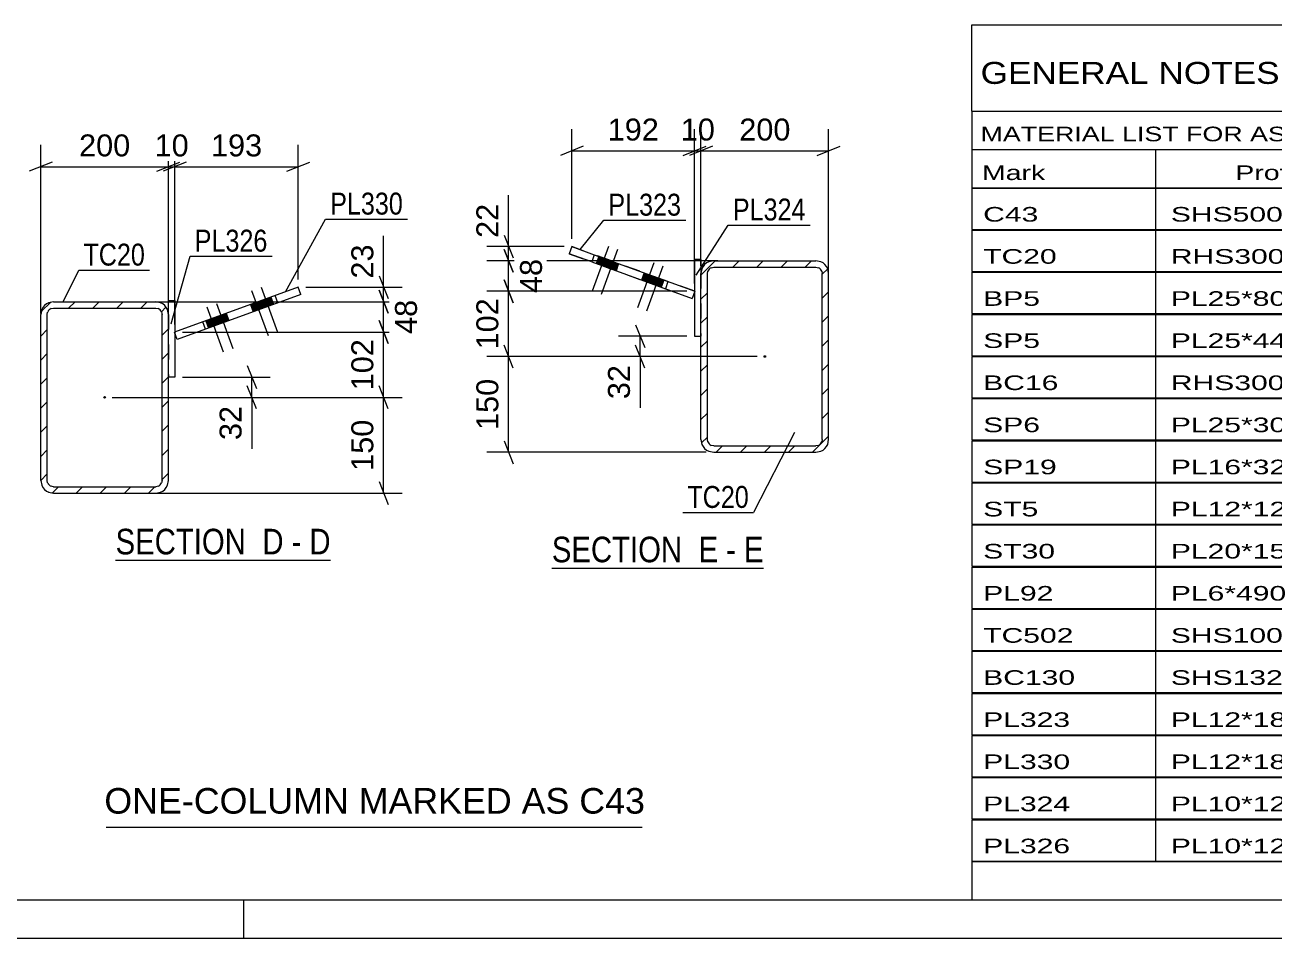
# Model space of a CAD drawing. Header units: millimetres. Extents: x -162 to 432, y -197 to 223.
# Drawn here: x -16.5 to 146.6, y -196.9 to -77.6 of the extents above; entities that cross this region are included whole.
import ezdxf

# ---------------------------------------------------------------- set-up
doc = ezdxf.new("R2010")
doc.units = ezdxf.units.MM
doc.linetypes.add('DXK_LINE_DOT2', pattern=[3.9198, 1.9599, -1.9599])
doc.linetypes.add('DXK_LINE_DOT3', pattern=[5.9187, 2.979, -0.9799, 0.9799, -0.9799])
doc.styles.add('Arial', font='ARIAL.TTF', dxfattribs={"height": 0.2})
doc.styles.add('Arial Narrow', font='ARIALN.TTF', dxfattribs={"height": 0.2})

# ---------------------------------------------------------------- blocks, each defined once
blk = doc.blocks.new('Unknown-284928399-1134')
at = {"color": 5, "linetype": 'Continuous'}
for p, q in [((-156.88, -191.89), (427.12, -191.89)), ((12.12, -196.89), (12.12, -191.89)), ((-161.88, -196.89), (432.12, -196.89))]:
    blk.add_line(p, q, dxfattribs=at)
blk = doc.blocks.new('Unknown-284928399-13 - 1659')
at = {"color": 6, "linetype": 'Continuous'}
blk.add_line((-4.64, -147.53), (23.43, -147.53), dxfattribs=at)
at = {"color": 0, "linetype": 'Continuous'}
for points in [[(13.47, -146.78), (13.47, -143.28), (-4.64, -143.28), (-4.64, -146.78)], [(17.29, -146.78), (17.29, -143.28), (14.52, -143.28), (14.52, -146.78)], [(19.61, -146.78), (19.61, -143.28), (18.34, -143.28), (18.34, -146.78)], [(23.43, -146.78), (23.43, -143.28), (20.66, -143.28), (20.66, -146.78)]]:
    blk.add_wipeout(points, dxfattribs=at)
at = {"color": 7, "linetype": 'Continuous', "style": 'Arial Narrow'}
for s, p in [('SECTION ', (-4.64, -146.78)), ('D', (14.52, -146.78)), ('D', (20.66, -146.78)), ('-', (18.34, -146.78))]:
    blk.add_text(s, height=3.34, dxfattribs=at).set_placement(p)
blk = doc.blocks.new('Unknown-284928399-16 - 3590')
at = {"color": 6, "linetype": 'Continuous'}
blk.add_line((52.31, -148.56), (79.95, -148.56), dxfattribs=at)
at = {"color": 0, "linetype": 'Continuous'}
for points in [[(70.42, -147.81), (70.42, -144.31), (52.31, -144.31), (52.31, -147.81)], [(74.02, -147.81), (74.02, -144.31), (71.47, -144.31), (71.47, -147.81)], [(76.35, -147.81), (76.35, -144.31), (75.07, -144.31), (75.07, -147.81)], [(79.95, -147.81), (79.95, -144.31), (77.4, -144.31), (77.4, -147.81)]]:
    blk.add_wipeout(points, dxfattribs=at)
at = {"color": 7, "linetype": 'Continuous', "style": 'Arial Narrow'}
for s, p in [('SECTION ', (52.31, -147.81)), ('E', (71.47, -147.81)), ('E', (77.4, -147.81)), ('-', (75.07, -147.81))]:
    blk.add_text(s, height=3.34, dxfattribs=at).set_placement(p)
blk = doc.blocks.new('Part-284928399-1743 - 1659')
at = {"color": 2, "linetype": 'Continuous'}
for p, q in [((2.26, -115.45), (2.26, -113.62)), ((2.26, -113.62), (3.09, -113.62)), ((3.09, -113.62), (3.09, -123.62)), ((3.09, -123.62), (2.26, -123.62))]:
    blk.add_line(p, q, dxfattribs=at)
at = {"color": 7, "linetype": 'DXK_LINE_DOT2'}
blk.add_line((2.26, -115.45), (2.26, -123.62), dxfattribs=at)
blk = doc.blocks.new('Part-284928399-1690 - 1659')
at = {"linetype": 'Continuous'}
h = blk.add_hatch(dxfattribs=at)
h.set_pattern_fill('', scale=0.7, style=0, pattern_type=0)
h.set_pattern_definition([(45, (-14.4068, -137.115), (-1.57154, 1.57154), [])])
h.paths.add_polyline_path([(-14.41, -115.45), (-14.41, -137.12), (-14.28, -137.75), (-13.92, -138.29), (-13.38, -138.65), (-12.74, -138.78), (0.59, -138.78), (1.23, -138.65), (1.77, -138.29), (2.13, -137.75), (2.26, -137.12), (2.26, -115.45), (2.13, -114.81), (1.77, -114.27), (1.23, -113.91), (0.59, -113.78), (-12.74, -113.78), (-13.38, -113.91), (-13.92, -114.27), (-14.28, -114.81)])
h.paths.add_polyline_path([(-13.33, -114.86), (-13.06, -114.68), (-12.74, -114.62), (0.59, -114.62), (0.91, -114.68), (1.18, -114.86), (1.36, -115.13), (1.43, -115.45), (1.43, -137.12), (1.36, -137.43), (1.18, -137.7), (0.91, -137.88), (0.59, -137.95), (-12.74, -137.95), (-13.06, -137.88), (-13.33, -137.7), (-13.51, -137.43), (-13.57, -137.12), (-13.57, -115.45), (-13.51, -115.13)])
blk.add_hatch(color=246, dxfattribs=at).paths.add_polyline_path([(-6.07, -126.38, -1), (-6.07, -126.18, -1)])
at = {"color": 2, "linetype": 'Continuous'}
for p, q in [((-12.74, -113.78), (-13.38, -113.91)), ((-12.74, -113.78), (0.59, -113.78)), ((1.23, -113.91), (0.59, -113.78)), ((-14.28, -114.81), (-14.41, -115.45)), ((-14.41, -137.12), (-14.41, -115.45)), ((-13.57, -115.45), (-13.51, -115.13)), ((-13.57, -137.12), (-13.57, -115.45)), ((-13.06, -114.68), (-12.74, -114.62)), ((-12.74, -114.62), (0.59, -114.62)), ((0.59, -114.62), (0.91, -114.68)), ((1.36, -115.13), (1.43, -115.45)), ((1.43, -137.12), (1.43, -115.45)), ((2.26, -115.45), (2.13, -114.81)), ((2.26, -137.12), (2.26, -115.45)), ((-14.41, -137.12), (-14.28, -137.75)), ((-13.51, -137.43), (-13.57, -137.12)), ((-12.74, -137.95), (-13.06, -137.88)), ((-12.74, -137.95), (0.59, -137.95)), ((0.91, -137.88), (0.59, -137.95)), ((1.43, -137.12), (1.36, -137.43)), ((2.13, -137.75), (2.26, -137.12)), ((-13.38, -138.65), (-12.74, -138.78)), ((-12.74, -138.78), (0.59, -138.78)), ((0.59, -138.78), (1.23, -138.65))]:
    blk.add_line(p, q, dxfattribs=at)
at = {"color": 7, "linetype": 'DXK_LINE_DOT3'}
blk.add_line((-6.07, -126.28), (-6.07, -126.28), dxfattribs=at)
at = {"color": 246, "linetype": 'DXK_LINE_DOT2'}
blk.add_line((-6.07, -126.28), (-6.07, -126.28), dxfattribs=at)
at = {"color": 246, "linetype": 'Continuous'}
blk.add_circle((-6.07, -126.28), 0.1, dxfattribs=at)
at = {"color": 2, "linetype": 'Continuous'}
for centre, radius, start, end in [((-12.74, -115.45), 1.67, 112.5, 157.5), ((0.59, -115.45), 1.67, 22.5, 67.5), ((-12.74, -115.45), 0.833, 112.5, 157.5), ((0.59, -115.45), 0.833, 22.5, 67.5), ((-12.74, -137.12), 1.67, 202.5, 247.5), ((-12.74, -137.12), 0.833, 202.5, 247.5), ((0.59, -137.12), 0.833, 292.5, 337.5), ((0.59, -137.12), 1.67, 292.5, 337.5)]:
    blk.add_arc(centre, radius, start, end, dxfattribs=at)
blk = doc.blocks.new('Part-284928399-1760 - 1659')
at = {"color": 2, "linetype": 'Continuous'}
for p, q in [((19.2, -111.88), (3.05, -117.76)), ((19.55, -112.82), (19.2, -111.88)), ((19.55, -112.82), (3.39, -118.7)), ((16.53, -113.92), (16.18, -112.98)), ((3.39, -118.7), (3.05, -117.76))]:
    blk.add_line(p, q, dxfattribs=at)
at = {"color": 7, "linetype": 'DXK_LINE_DOT2'}
blk.add_line((7.1, -117.35), (6.75, -116.41), dxfattribs=at)
blk = doc.blocks.new('Bolt-284928399-1769 - 1659')
at = {"linetype": 'Continuous'}
for points in [[(13.33, -115.09), (14.74, -114.57), (14.4, -113.63), (12.99, -114.15)], [(14.58, -114.63), (15.99, -114.12), (15.64, -113.18), (14.23, -113.69)], [(7.47, -117.22), (8.88, -116.7), (8.54, -115.76), (7.13, -116.28)], [(8.72, -116.76), (10.13, -116.25), (9.78, -115.31), (8.37, -115.82)]]:
    blk.add_hatch(color=1, dxfattribs=at).paths.add_polyline_path(points)
at = {"color": 1, "linetype": 'Continuous'}
for p, q in [((13.12, -112.32), (15.26, -118.2)), ((14.37, -111.87), (16.51, -117.74)), ((8.51, -114), (10.65, -119.87)), ((14.23, -113.69), (14.58, -114.63)), ((14.4, -113.63), (14.74, -114.57)), ((15.64, -113.18), (15.99, -114.12)), ((7.26, -114.46), (9.4, -120.33)), ((8.54, -115.76), (8.88, -116.7)), ((9.78, -115.31), (10.13, -116.25)), ((12.99, -114.15), (13.33, -115.09)), ((7.13, -116.28), (7.47, -117.22)), ((8.37, -115.82), (8.72, -116.76))]:
    blk.add_line(p, q, dxfattribs=at)
blk = doc.blocks.new('Part-284928399-3602 - 3590')
at = {"linetype": 'Continuous'}
h = blk.add_hatch(dxfattribs=at)
h.set_pattern_fill('', scale=0.7, style=0, pattern_type=0)
h.set_pattern_definition([(45, (88.3178, -109.4705), (-1.57154, 1.57154), [])])
h.paths.add_polyline_path([(88.44, -110.11), (88.32, -109.47), (87.96, -108.93), (87.42, -108.57), (86.78, -108.44), (73.44, -108.44), (72.81, -108.57), (72.27, -108.93), (71.9, -109.47), (71.78, -110.11), (71.78, -131.77), (71.9, -132.41), (72.27, -132.95), (72.81, -133.31), (73.44, -133.44), (86.78, -133.44), (87.42, -133.31), (87.96, -132.95), (88.32, -132.41), (88.44, -131.77)])
h.paths.add_polyline_path([(87.55, -132.09), (87.37, -132.36), (87.1, -132.54), (86.78, -132.61), (73.44, -132.61), (73.13, -132.54), (72.86, -132.36), (72.67, -132.09), (72.61, -131.77), (72.61, -110.11), (72.67, -109.79), (72.86, -109.52), (73.13, -109.34), (73.44, -109.27), (86.78, -109.27), (87.1, -109.34), (87.37, -109.52), (87.55, -109.79), (87.61, -110.11), (87.61, -131.77)])
blk.add_hatch(color=246, dxfattribs=at).paths.add_polyline_path([(80.11, -121.04, -1), (80.11, -120.84, -1)])
at = {"color": 2, "linetype": 'Continuous'}
for p, q in [((73.44, -108.44), (72.81, -108.57)), ((73.44, -108.44), (73.44, -108.44)), ((73.44, -108.44), (86.78, -108.44)), ((86.78, -108.44), (86.78, -108.44)), ((87.42, -108.57), (86.78, -108.44)), ((71.9, -109.47), (71.78, -110.11)), ((71.78, -110.11), (71.78, -110.11)), ((71.78, -131.77), (71.78, -110.11)), ((72.61, -110.11), (72.67, -109.79)), ((72.61, -110.11), (72.61, -110.11)), ((72.61, -131.77), (72.61, -110.11)), ((73.13, -109.34), (73.44, -109.27)), ((73.44, -109.28), (73.44, -109.27)), ((73.44, -109.27), (86.78, -109.27)), ((86.78, -109.28), (86.78, -109.27)), ((86.78, -109.27), (87.1, -109.34)), ((87.55, -109.79), (87.61, -110.11)), ((87.61, -110.11), (87.61, -110.11)), ((87.61, -131.77), (87.61, -110.11)), ((88.44, -110.11), (88.32, -109.47)), ((88.44, -110.11), (88.44, -110.11)), ((88.44, -131.77), (88.44, -110.11)), ((71.78, -131.78), (71.78, -131.77)), ((71.78, -131.77), (71.9, -132.41)), ((72.61, -131.78), (72.61, -131.77)), ((72.67, -132.09), (72.61, -131.77)), ((87.61, -131.77), (87.55, -132.09)), ((87.61, -131.78), (87.61, -131.77)), ((88.32, -132.41), (88.44, -131.77)), ((88.44, -131.78), (88.44, -131.77)), ((72.81, -133.31), (73.44, -133.44)), ((73.44, -132.61), (73.13, -132.54)), ((73.44, -132.61), (73.44, -132.61)), ((73.44, -132.61), (86.78, -132.61)), ((73.44, -133.44), (73.44, -133.44)), ((73.44, -133.44), (86.78, -133.44)), ((87.1, -132.54), (86.78, -132.61)), ((86.78, -132.61), (86.78, -132.61)), ((86.78, -133.44), (87.42, -133.31)), ((86.78, -133.44), (86.78, -133.44))]:
    blk.add_line(p, q, dxfattribs=at)
at = {"color": 7, "linetype": 'DXK_LINE_DOT3'}
blk.add_line((80.11, -120.94), (80.11, -120.94), dxfattribs=at)
at = {"color": 246, "linetype": 'DXK_LINE_DOT2'}
blk.add_line((80.11, -120.94), (80.11, -120.94), dxfattribs=at)
at = {"color": 246, "linetype": 'Continuous'}
blk.add_circle((80.11, -120.94), 0.1, dxfattribs=at)
at = {"color": 2, "linetype": 'Continuous'}
for centre, radius, start, end in [((73.44, -110.11), 1.67, 112.5, 157.5), ((86.78, -110.11), 1.67, 22.5, 67.5), ((73.44, -110.11), 0.833, 112.5, 157.5), ((86.78, -110.11), 0.833, 22.5, 67.5), ((73.44, -131.77), 1.67, 202.5, 247.5), ((73.44, -131.77), 0.833, 202.5, 247.5), ((86.78, -131.77), 0.833, 292.5, 337.5), ((86.78, -131.77), 1.67, 292.5, 337.5)]:
    blk.add_arc(centre, radius, start, end, dxfattribs=at)
blk = doc.blocks.new('Bolt-284928399-3603 - 3590')
at = {"linetype": 'Continuous'}
for points in [[(58.11, -108.8), (59.51, -109.31), (59.86, -108.37), (58.45, -107.86)], [(59.28, -109.22), (60.69, -109.74), (61.03, -108.8), (59.62, -108.28)], [(64.01, -110.95), (65.42, -111.46), (65.76, -110.52), (64.35, -110.01)], [(65.19, -111.37), (66.6, -111.89), (66.94, -110.95), (65.53, -110.43)]]:
    blk.add_hatch(color=1, dxfattribs=at).paths.add_polyline_path(points)
at = {"color": 1, "linetype": 'Continuous'}
for p, q in [((59.72, -106.55), (57.58, -112.42)), ((60.9, -106.98), (58.76, -112.85)), ((58.45, -107.86), (58.11, -108.8)), ((59.62, -108.28), (59.28, -109.22)), ((59.86, -108.37), (59.51, -109.31)), ((61.03, -108.8), (60.69, -109.74)), ((65.63, -108.7), (63.49, -114.57)), ((66.8, -109.13), (64.66, -115)), ((64.35, -110.01), (64.01, -110.95)), ((65.53, -110.43), (65.19, -111.37)), ((65.76, -110.52), (65.42, -111.46)), ((66.94, -110.95), (66.6, -111.89))]:
    blk.add_line(p, q, dxfattribs=at)
blk = doc.blocks.new('Part-284928399-3616 - 3590')
at = {"color": 2, "linetype": 'Continuous'}
for p, q in [((54.92, -106.57), (54.57, -107.51)), ((57.51, -108.58), (54.57, -107.51)), ((54.92, -106.57), (57.85, -107.64)), ((57.85, -107.64), (57.51, -108.58)), ((57.51, -108.58), (70.64, -113.36)), ((57.85, -107.64), (70.99, -112.42)), ((70.99, -112.42), (70.64, -113.36)), ((70.99, -112.42), (70.99, -112.42)), ((70.64, -113.36), (70.64, -113.36))]:
    blk.add_line(p, q, dxfattribs=at)
at = {"color": 7, "linetype": 'DXK_LINE_DOT2'}
for p, q in [((54.57, -107.51), (67.13, -112.08)), ((67.47, -111.14), (54.92, -106.57)), ((67.47, -111.14), (67.13, -112.08)), ((67.13, -112.08), (70.64, -113.36)), ((70.99, -112.42), (67.47, -111.14)), ((70.99, -112.42), (70.64, -113.36))]:
    blk.add_line(p, q, dxfattribs=at)
blk = doc.blocks.new('Part-284928399-3623 - 3590')
at = {"color": 2, "linetype": 'Continuous'}
for p, q in [((71.78, -108.28), (70.94, -108.28)), ((70.94, -108.28), (70.94, -118.28)), ((71.78, -108.28), (71.78, -110.11)), ((70.94, -118.28), (71.78, -118.28))]:
    blk.add_line(p, q, dxfattribs=at)
at = {"color": 7, "linetype": 'DXK_LINE_DOT2'}
for p, q in [((71.78, -108.28), (70.94, -108.28)), ((71.78, -110.11), (71.78, -118.28)), ((70.94, -118.28), (71.78, -118.28))]:
    blk.add_line(p, q, dxfattribs=at)
blk = doc.blocks.new('StraightDimension-284928399-1772 - 1659')
at = {"color": 7, "linetype": 'Continuous'}
for p, q in [((30.95, -127.78), (29.75, -124.78)), ((-5.07, -126.28), (32.75, -126.28)), ((30.35, -138.78), (30.35, -126.28)), ((29.75, -137.28), (30.95, -140.28)), ((0.24, -138.78), (32.75, -138.78))]:
    blk.add_line(p, q, dxfattribs=at)
at = {"color": 0}
blk.add_wipeout([(29.6, -128.6), (25.4, -128.6), (25.4, -136.47), (29.6, -136.47)], dxfattribs=at)
at = {"color": 3, "style": 'Arial'}
blk.add_text('150', height=2.865, rotation=90.0002, dxfattribs=at).set_placement((29, -135.87))
blk = doc.blocks.new('StraightDimension-284928399-1799 - 1659')
at = {"color": 7, "linetype": 'Continuous'}
for p, q in [((29.75, -110.38), (30.95, -113.38)), ((20.2, -111.88), (32.75, -111.88)), ((30.95, -115.28), (29.75, -112.28)), ((30.35, -113.78), (30.35, -111.88)), ((-0.91, -113.78), (32.75, -113.78))]:
    blk.add_line(p, q, dxfattribs=at)
at = {"color": 0}
blk.add_wipeout([(29.6, -105.71), (25.4, -105.71), (25.4, -111.36), (29.6, -111.36)], dxfattribs=at)
at = {"color": 7, "linetype": 'Continuous'}
blk.add_line((30.35, -111.88), (30.35, -105.19), dxfattribs=at)
blk.add_line((30.35, -111.88), (30.35, -105.19), dxfattribs=at)
at = {"color": 3, "style": 'Arial'}
blk.add_text('23', height=2.865, rotation=90.0002, dxfattribs=at).set_placement((29, -110.76))
blk = doc.blocks.new('StraightDimension-284928399-1784 - 1659')
at = {"color": 7, "linetype": 'Continuous'}
for p, q in [((29.75, -116.25), (30.95, -119.25)), ((4.09, -117.75), (32.75, -117.75)), ((30.35, -126.28), (30.35, -117.75)), ((30.95, -127.78), (29.75, -124.78)), ((-5.07, -126.28), (32.75, -126.28))]:
    blk.add_line(p, q, dxfattribs=at)
at = {"color": 0}
blk.add_wipeout([(29.6, -118.08), (25.4, -118.08), (25.4, -125.95), (29.6, -125.95)], dxfattribs=at)
at = {"color": 3, "style": 'Arial'}
blk.add_text('102', height=2.865, rotation=90.0002, dxfattribs=at).set_placement((29, -125.35))
blk = doc.blocks.new('StraightDimension-284928399-1805 - 1659')
at = {"color": 7, "linetype": 'Continuous'}
for p, q in [((29.75, -112.28), (30.95, -115.28)), ((-0.91, -113.78), (33.2, -113.78)), ((30.35, -117.75), (30.35, -113.78)), ((30.95, -119.25), (29.75, -116.25)), ((4.09, -117.75), (33.2, -117.75))]:
    blk.add_line(p, q, dxfattribs=at)
at = {"color": 0}
blk.add_wipeout([(35.3, -112.94), (31.1, -112.94), (31.1, -118.59), (35.3, -118.59)], dxfattribs=at)
at = {"color": 3, "style": 'Arial'}
blk.add_text('48', height=2.865, rotation=90.0002, dxfattribs=at).set_placement((34.7, -117.99))
blk = doc.blocks.new('StraightDimension-284928399-1820 - 1659')
at = {"color": 7, "linetype": 'Continuous'}
for p, q in [((12.55, -122.12), (13.75, -125.12)), ((4.09, -123.62), (15.55, -123.62)), ((13.15, -126.28), (13.15, -123.62)), ((13.75, -127.78), (12.55, -124.78)), ((-5.07, -126.28), (15.55, -126.28))]:
    blk.add_line(p, q, dxfattribs=at)
at = {"color": 0}
blk.add_wipeout([(12.4, -126.81), (8.2, -126.81), (8.2, -132.45), (12.4, -132.45)], dxfattribs=at)
at = {"color": 7, "linetype": 'Continuous'}
blk.add_line((13.15, -126.28), (13.15, -132.98), dxfattribs=at)
blk.add_line((13.15, -126.28), (13.15, -132.98), dxfattribs=at)
at = {"color": 3, "style": 'Arial'}
blk.add_text('32', height=2.865, rotation=90.0002, dxfattribs=at).set_placement((11.8, -131.85))
blk = doc.blocks.new('StraightDimension-284928399-1832 - 1659')
at = {"color": 7, "linetype": 'Continuous'}
for p, q in [((-14.41, -115.34), (-14.41, -93.3)), ((2.26, -114.45), (2.26, -93.3)), ((-12.91, -95.55), (-15.91, -96.75)), ((-14.41, -96.15), (2.26, -96.15)), ((0.76, -96.75), (3.76, -95.55))]:
    blk.add_line(p, q, dxfattribs=at)
at = {"color": 0}
blk.add_wipeout([(-2.14, -95.4), (-2.14, -91.2), (-10.01, -91.2), (-10.01, -95.4)], dxfattribs=at)
at = {"color": 3, "style": 'Arial'}
blk.add_text('200', height=2.865, dxfattribs=at).set_placement((-9.41, -94.8))
blk = doc.blocks.new('StraightDimension-284928399-1845 - 1659')
at = {"color": 7, "linetype": 'Continuous'}
for p, q in [((3.09, -116.75), (3.09, -93.3)), ((19.2, -110.88), (19.2, -93.3)), ((4.59, -95.55), (1.59, -96.75)), ((3.09, -96.15), (19.2, -96.15)), ((17.7, -96.75), (20.7, -95.55))]:
    blk.add_line(p, q, dxfattribs=at)
at = {"color": 0}
blk.add_wipeout([(15.08, -95.4), (15.08, -91.2), (7.21, -91.2), (7.21, -95.4)], dxfattribs=at)
at = {"color": 3, "style": 'Arial'}
blk.add_text('193', height=2.865, dxfattribs=at).set_placement((7.81, -94.8))
blk = doc.blocks.new('StraightDimension-284928399-1859 - 1659')
at = {"color": 7, "linetype": 'Continuous'}
for p, q in [((2.26, -114.45), (2.26, -93.3)), ((3.09, -116.75), (3.09, -93.3)), ((0.76, -96.75), (3.76, -95.55)), ((4.59, -95.55), (1.59, -96.75)), ((2.26, -96.15), (3.09, -96.15))]:
    blk.add_line(p, q, dxfattribs=at)
at = {"color": 0}
blk.add_wipeout([(5.5, -95.4), (5.5, -91.2), (-0.15, -91.2), (-0.15, -95.4)], dxfattribs=at)
at = {"color": 3, "style": 'Arial'}
blk.add_text('10', height=2.865, dxfattribs=at).set_placement((0.45, -94.8))
blk = doc.blocks.new('StraightDimension-284928399-3726 - 3590')
at = {"color": 7, "linetype": 'Continuous'}
for p, q in [((46.07, -105.07), (47.27, -108.07)), ((53.92, -106.57), (43.82, -106.57)), ((47.27, -109.94), (46.07, -106.94)), ((46.67, -108.44), (46.67, -106.57)), ((73.96, -108.44), (43.82, -108.44))]:
    blk.add_line(p, q, dxfattribs=at)
at = {"color": 0}
blk.add_wipeout([(45.92, -100.4), (41.72, -100.4), (41.72, -106.05), (45.92, -106.05)], dxfattribs=at)
at = {"color": 7, "linetype": 'Continuous'}
blk.add_line((46.67, -106.57), (46.67, -99.88), dxfattribs=at)
blk.add_line((46.67, -106.57), (46.67, -99.88), dxfattribs=at)
at = {"color": 3, "style": 'Arial'}
blk.add_text('22', height=2.865, rotation=90.0002, dxfattribs=at).set_placement((45.32, -105.45))
blk = doc.blocks.new('StraightDimension-284928399-3673 - 3590')
at = {"color": 7, "linetype": 'Continuous'}
for p, q in [((63.25, -116.78), (64.45, -119.78)), ((69.94, -118.28), (61, -118.28)), ((63.85, -120.94), (63.85, -118.28)), ((64.45, -122.44), (63.25, -119.44)), ((79.11, -120.94), (61, -120.94))]:
    blk.add_line(p, q, dxfattribs=at)
at = {"color": 0}
blk.add_wipeout([(63.1, -121.47), (58.9, -121.47), (58.9, -127.11), (63.1, -127.11)], dxfattribs=at)
at = {"color": 7, "linetype": 'Continuous'}
blk.add_line((63.85, -120.94), (63.85, -127.64), dxfattribs=at)
blk.add_line((63.85, -120.94), (63.85, -127.64), dxfattribs=at)
at = {"color": 3, "style": 'Arial'}
blk.add_text('32', height=2.865, rotation=90.0002, dxfattribs=at).set_placement((62.5, -126.51))
blk = doc.blocks.new('StraightDimension-284928399-3685 - 3590')
at = {"color": 7, "linetype": 'Continuous'}
for p, q in [((70.94, -111.41), (70.94, -91.23)), ((71.78, -109.11), (71.78, -91.23)), ((69.44, -94.68), (72.44, -93.48)), ((73.28, -93.48), (70.28, -94.68)), ((70.94, -94.08), (71.78, -94.08))]:
    blk.add_line(p, q, dxfattribs=at)
at = {"color": 0}
blk.add_wipeout([(74.19, -93.33), (74.19, -89.13), (68.54, -89.13), (68.54, -93.33)], dxfattribs=at)
at = {"color": 3, "style": 'Arial'}
blk.add_text('10', height=2.865, dxfattribs=at).set_placement((69.14, -92.73))
blk = doc.blocks.new('StraightDimension-284928399-3702 - 3590')
at = {"color": 7, "linetype": 'Continuous'}
for p, q in [((54.92, -105.57), (54.92, -91.23)), ((70.94, -111.41), (70.94, -91.23)), ((56.42, -93.48), (53.42, -94.68)), ((54.92, -94.08), (70.94, -94.08)), ((69.44, -94.68), (72.44, -93.48))]:
    blk.add_line(p, q, dxfattribs=at)
at = {"color": 0}
blk.add_wipeout([(66.87, -93.33), (66.87, -89.13), (59, -89.13), (59, -93.33)], dxfattribs=at)
at = {"color": 3, "style": 'Arial'}
blk.add_text('192', height=2.865, dxfattribs=at).set_placement((59.6, -92.73))
blk = doc.blocks.new('StraightDimension-284928399-3714 - 3590')
at = {"color": 7, "linetype": 'Continuous'}
for p, q in [((71.78, -109.11), (71.78, -91.23)), ((88.44, -110), (88.44, -91.23)), ((73.28, -93.48), (70.28, -94.68)), ((71.78, -94.08), (88.44, -94.08)), ((86.94, -94.68), (89.94, -93.48))]:
    blk.add_line(p, q, dxfattribs=at)
at = {"color": 0}
blk.add_wipeout([(84.05, -93.33), (84.05, -89.13), (76.18, -89.13), (76.18, -93.33)], dxfattribs=at)
at = {"color": 3, "style": 'Arial'}
blk.add_text('200', height=2.865, dxfattribs=at).set_placement((76.78, -92.73))
blk = doc.blocks.new('StraightDimension-284928399-3734 - 3590')
at = {"color": 7, "linetype": 'Continuous'}
for p, q in [((47.27, -122.44), (46.07, -119.44)), ((79.11, -120.94), (43.82, -120.94)), ((46.67, -133.44), (46.67, -120.94)), ((46.07, -131.94), (47.27, -134.94)), ((72.44, -133.44), (43.82, -133.44))]:
    blk.add_line(p, q, dxfattribs=at)
at = {"color": 0}
blk.add_wipeout([(45.92, -123.26), (41.72, -123.26), (41.72, -131.13), (45.92, -131.13)], dxfattribs=at)
at = {"color": 3, "style": 'Arial'}
blk.add_text('150', height=2.865, rotation=90.0002, dxfattribs=at).set_placement((45.32, -130.53))
blk = doc.blocks.new('StraightDimension-284928399-3745 - 3590')
at = {"color": 7, "linetype": 'Continuous'}
for p, q in [((46.07, -106.94), (47.27, -109.94)), ((73.96, -108.44), (44.27, -108.44)), ((46.67, -112.41), (46.67, -108.44)), ((69.94, -112.41), (44.27, -112.41)), ((47.27, -113.91), (46.07, -110.91))]:
    blk.add_line(p, q, dxfattribs=at)
at = {"color": 0}
blk.add_wipeout([(51.62, -107.6), (47.42, -107.6), (47.42, -113.25), (51.62, -113.25)], dxfattribs=at)
at = {"color": 3, "style": 'Arial'}
blk.add_text('48', height=2.865, rotation=90.0002, dxfattribs=at).set_placement((51.02, -112.65))
blk = doc.blocks.new('StraightDimension-284928399-3761 - 3590')
at = {"color": 7, "linetype": 'Continuous'}
for p, q in [((69.94, -112.41), (43.82, -112.41)), ((46.07, -110.91), (47.27, -113.91)), ((46.67, -120.94), (46.67, -112.41)), ((47.27, -122.44), (46.07, -119.44)), ((79.11, -120.94), (43.82, -120.94))]:
    blk.add_line(p, q, dxfattribs=at)
at = {"color": 0}
blk.add_wipeout([(45.92, -112.74), (41.72, -112.74), (41.72, -120.61), (45.92, -120.61)], dxfattribs=at)
at = {"color": 3, "style": 'Arial'}
blk.add_text('102', height=2.865, rotation=90.0002, dxfattribs=at).set_placement((45.32, -120.01))
blk = doc.blocks.new('Unknown-284928399-9585')
at = {"color": 7, "linetype": 'Continuous'}
for p, q in [((107.12, -77.64), (267.12, -77.64)), ((107.12, -88.89), (107.12, -77.64)), ((267.12, -77.64), (267.12, -88.89)), ((107.12, -88.89), (267.12, -88.89)), ((107.12, -88.89), (107.12, -93.89)), ((267.12, -88.89), (267.12, -93.89)), ((107.12, -93.89), (267.12, -93.89)), ((107.12, -93.89), (107.12, -98.89)), ((131.12, -93.89), (131.12, -98.89)), ((166.62, -93.89), (166.62, -98.89)), ((192.62, -93.89), (192.62, -98.89)), ((205.62, -93.89), (205.62, -98.89)), ((223.12, -93.89), (223.12, -98.89)), ((245.12, -93.89), (245.12, -98.89)), ((267.12, -93.89), (267.12, -98.89)), ((107.12, -98.89), (267.12, -98.89)), ((107.12, -98.94), (107.12, -104.34)), ((107.12, -98.94), (267.12, -98.94)), ((131.12, -98.89), (131.12, -104.39)), ((166.62, -98.89), (166.62, -104.39)), ((192.62, -98.89), (192.62, -104.39)), ((205.62, -98.89), (205.62, -104.39)), ((223.12, -98.89), (223.12, -104.39)), ((245.12, -98.89), (245.12, -104.39)), ((267.12, -98.94), (267.12, -104.34)), ((107.12, -104.34), (267.12, -104.34)), ((107.12, -104.44), (107.12, -109.84)), ((107.12, -104.44), (267.12, -104.44)), ((131.12, -104.39), (131.12, -109.89)), ((166.62, -104.39), (166.62, -109.89)), ((192.62, -104.39), (192.62, -109.89)), ((205.62, -104.39), (205.62, -109.89)), ((223.12, -104.39), (223.12, -109.89)), ((245.12, -104.39), (245.12, -109.89)), ((267.12, -104.44), (267.12, -109.84)), ((107.12, -109.84), (267.12, -109.84)), ((107.12, -109.94), (107.12, -115.34)), ((107.12, -109.94), (267.12, -109.94)), ((131.12, -109.89), (131.12, -115.39)), ((166.62, -109.89), (166.62, -115.39)), ((192.62, -109.89), (192.62, -115.39)), ((205.62, -109.89), (205.62, -115.39)), ((223.12, -109.89), (223.12, -115.39)), ((245.12, -109.89), (245.12, -115.39)), ((267.12, -109.94), (267.12, -115.34)), ((107.12, -115.34), (267.12, -115.34)), ((107.12, -115.44), (107.12, -120.84)), ((107.12, -115.44), (267.12, -115.44)), ((131.12, -115.39), (131.12, -120.89)), ((166.62, -115.39), (166.62, -120.89)), ((192.62, -115.39), (192.62, -120.89)), ((205.62, -115.39), (205.62, -120.89)), ((223.12, -115.39), (223.12, -120.89)), ((245.12, -115.39), (245.12, -120.89)), ((267.12, -115.44), (267.12, -120.84)), ((107.12, -120.84), (267.12, -120.84)), ((107.12, -120.94), (107.12, -126.34)), ((107.12, -120.94), (267.12, -120.94)), ((131.12, -120.89), (131.12, -126.39)), ((166.62, -120.89), (166.62, -126.39)), ((192.62, -120.89), (192.62, -126.39)), ((205.62, -120.89), (205.62, -126.39)), ((223.12, -120.89), (223.12, -126.39)), ((245.12, -120.89), (245.12, -126.39)), ((267.12, -120.94), (267.12, -126.34)), ((107.12, -126.34), (267.12, -126.34)), ((107.12, -126.44), (107.12, -131.84)), ((107.12, -126.44), (267.12, -126.44)), ((131.12, -126.39), (131.12, -131.89)), ((166.62, -126.39), (166.62, -131.89)), ((192.62, -126.39), (192.62, -131.89)), ((205.62, -126.39), (205.62, -131.89)), ((223.12, -126.39), (223.12, -131.89)), ((245.12, -126.39), (245.12, -131.89)), ((267.12, -126.44), (267.12, -131.84)), ((107.12, -131.84), (267.12, -131.84)), ((107.12, -131.94), (107.12, -137.34)), ((107.12, -131.94), (267.12, -131.94)), ((131.12, -131.89), (131.12, -137.39)), ((166.62, -131.89), (166.62, -137.39)), ((192.62, -131.89), (192.62, -137.39)), ((205.62, -131.89), (205.62, -137.39)), ((223.12, -131.89), (223.12, -137.39)), ((245.12, -131.89), (245.12, -137.39)), ((267.12, -131.94), (267.12, -137.34)), ((107.12, -137.34), (267.12, -137.34)), ((107.12, -137.44), (107.12, -142.84)), ((107.12, -137.44), (267.12, -137.44)), ((131.12, -137.39), (131.12, -142.89)), ((166.62, -137.39), (166.62, -142.89)), ((192.62, -137.39), (192.62, -142.89)), ((205.62, -137.39), (205.62, -142.89)), ((223.12, -137.39), (223.12, -142.89)), ((245.12, -137.39), (245.12, -142.89)), ((267.12, -137.44), (267.12, -142.84)), ((107.12, -142.84), (267.12, -142.84)), ((107.12, -142.94), (107.12, -148.34)), ((107.12, -142.94), (267.12, -142.94)), ((131.12, -142.89), (131.12, -148.39)), ((166.62, -142.89), (166.62, -148.39)), ((192.62, -142.89), (192.62, -148.39)), ((205.62, -142.89), (205.62, -148.39)), ((223.12, -142.89), (223.12, -148.39)), ((245.12, -142.89), (245.12, -148.39)), ((267.12, -142.94), (267.12, -148.34)), ((107.12, -148.34), (267.12, -148.34)), ((107.12, -148.44), (107.12, -153.84)), ((107.12, -148.44), (267.12, -148.44)), ((131.12, -148.39), (131.12, -153.89)), ((166.62, -148.39), (166.62, -153.89)), ((192.62, -148.39), (192.62, -153.89)), ((205.62, -148.39), (205.62, -153.89)), ((223.12, -148.39), (223.12, -153.89)), ((245.12, -148.39), (245.12, -153.89)), ((267.12, -148.44), (267.12, -153.84)), ((107.12, -153.84), (267.12, -153.84)), ((107.12, -153.94), (107.12, -159.34)), ((107.12, -153.94), (267.12, -153.94)), ((131.12, -153.89), (131.12, -159.39)), ((166.62, -153.89), (166.62, -159.39)), ((192.62, -153.89), (192.62, -159.39)), ((205.62, -153.89), (205.62, -159.39)), ((223.12, -153.89), (223.12, -159.39)), ((245.12, -153.89), (245.12, -159.39)), ((267.12, -153.94), (267.12, -159.34)), ((107.12, -159.34), (267.12, -159.34)), ((107.12, -159.44), (107.12, -164.84)), ((107.12, -159.44), (267.12, -159.44)), ((131.12, -159.39), (131.12, -164.89)), ((166.62, -159.39), (166.62, -164.89)), ((192.62, -159.39), (192.62, -164.89)), ((205.62, -159.39), (205.62, -164.89)), ((223.12, -159.39), (223.12, -164.89)), ((245.12, -159.39), (245.12, -164.89)), ((267.12, -159.44), (267.12, -164.84)), ((107.12, -164.84), (267.12, -164.84)), ((107.12, -164.94), (107.12, -170.34)), ((107.12, -164.94), (267.12, -164.94)), ((131.12, -164.89), (131.12, -170.39)), ((166.62, -164.89), (166.62, -170.39)), ((192.62, -164.89), (192.62, -170.39)), ((205.62, -164.89), (205.62, -170.39)), ((223.12, -164.89), (223.12, -170.39)), ((245.12, -164.89), (245.12, -170.39)), ((267.12, -164.94), (267.12, -170.34)), ((107.12, -170.34), (267.12, -170.34)), ((107.12, -170.44), (107.12, -175.84)), ((107.12, -170.44), (267.12, -170.44)), ((131.12, -170.39), (131.12, -175.89)), ((166.62, -170.39), (166.62, -175.89)), ((192.62, -170.39), (192.62, -175.89)), ((205.62, -170.39), (205.62, -175.89)), ((223.12, -170.39), (223.12, -175.89)), ((245.12, -170.39), (245.12, -175.89)), ((267.12, -170.44), (267.12, -175.84)), ((107.12, -175.84), (267.12, -175.84)), ((107.12, -175.94), (107.12, -181.34)), ((107.12, -175.94), (267.12, -175.94)), ((131.12, -175.89), (131.12, -181.39)), ((166.62, -175.89), (166.62, -181.39)), ((192.62, -175.89), (192.62, -181.39)), ((205.62, -175.89), (205.62, -181.39)), ((223.12, -175.89), (223.12, -181.39)), ((245.12, -175.89), (245.12, -181.39)), ((267.12, -175.94), (267.12, -181.34)), ((107.12, -181.34), (267.12, -181.34)), ((107.12, -181.44), (107.12, -186.84)), ((107.12, -181.44), (267.12, -181.44)), ((131.12, -181.39), (131.12, -186.89)), ((166.62, -181.39), (166.62, -186.89)), ((192.62, -181.39), (192.62, -186.89)), ((205.62, -181.39), (205.62, -186.89)), ((223.12, -181.39), (223.12, -186.89)), ((245.12, -181.39), (245.12, -186.89)), ((267.12, -181.44), (267.12, -186.84)), ((107.12, -186.84), (267.12, -186.84)), ((107.12, -186.89), (267.12, -186.89)), ((107.12, -186.89), (107.12, -191.89)), ((223.12, -186.89), (223.12, -191.89)), ((245.12, -186.89), (245.12, -191.89)), ((267.12, -186.89), (267.12, -191.89)), ((107.12, -191.89), (267.12, -191.89))]:
    blk.add_line(p, q, dxfattribs=at)
at = {"color": 7, "style": 'Arial Narrow'}
for s, height, width, p in [('GENERAL NOTES & WELD DETAILS :', 2.8633, 1.4, (108.28, -85.33)), ('REFER TYP DRAWING TYP-01', 1.9089, 1.6, (191.82, -85.23)), ("MATERIAL LIST FOR ASSEMBLY MK'D", 1.9089, 1.6, (108.28, -92.83)), ('C43', 1.909, 1.794707, (203.32, -92.92)), ('1', 1.91, 1.794707, (229.21, -92.83)), ('No. Required', 1.9089, 1.6, (238.54, -92.83)), ('Mark', 1.909, 1.7, (108.46, -97.89)), ('Profile', 1.909, 1.7, (141.54, -97.89)), ('Material', 1.909, 1.7, (171.66, -97.83)), ('No.', 1.909, 1.7, (196.62, -97.83)), ('Length', 1.909, 1.7, (207.12, -97.83)), ('Area', 1.909, 1.7, (229.62, -97.83)), ('Weight', 1.909, 1.7, (249.12, -97.83))]:
    blk.add_text(s, height=height, dxfattribs=dict(at, width=width)).set_placement(p)
at = {"color": 7, "linetype": 'Continuous', "style": 'Arial Narrow'}
for s, height, width, p in [('C43', 1.909, 1.794707, (108.62, -103.32)), ('SHS500*20', 1.909, 1.794707, (133.12, -103.32)), ('E350', 1.909, 1.794707, (172.86, -103.32)), ('1', 1.91, 1.794707, (196.98, -103.32)), ('8109', 1.909, 1.794707, (209.71, -103.32)), ('16.3', 1.909, 1.794707, (231.25, -103.32)), ('2444.4', 1.909, 1.794707, (247.89, -103.32)), ('TC20', 1.909, 1.794707, (108.62, -108.82)), ('RHS300*200*10', 1.9089, 1.794707, (133.12, -108.82)), ('E350', 1.909, 1.794707, (172.86, -108.82)), ('2', 1.91, 1.794707, (196.98, -108.82)), ('1075', 1.909, 1.794707, (209.71, -108.82)), ('1.1', 1.909, 1.794707, (233.44, -108.82)), ('162.0', 1.909, 1.794707, (250.08, -108.82)), ('BP5', 1.909, 1.794707, (108.62, -114.32)), ('PL25*800', 1.909, 1.794707, (133.12, -114.32)), ('E350', 1.909, 1.794707, (172.86, -114.32)), ('1', 1.91, 1.794707, (196.98, -114.32)), ('800', 1.909, 1.794707, (211.89, -114.32)), ('1.4', 1.909, 1.794707, (233.44, -114.32)), ('125.6', 1.909, 1.794707, (250.08, -114.32)), ('SP5', 1.909, 1.794707, (108.62, -119.82)), ('PL25*440', 1.909, 1.794707, (133.12, -119.82)), ('E350', 1.909, 1.794707, (172.86, -119.82)), ('2', 1.91, 1.794707, (196.98, -119.82)), ('540', 1.909, 1.794707, (211.89, -119.82)), ('0.5', 1.909, 1.794707, (233.44, -119.82)), ('93.3', 1.909, 1.794707, (252.27, -119.82)), ('BC16', 1.909, 1.794707, (108.62, -125.32)), ('RHS300*200*10', 1.9089, 1.794707, (133.12, -125.32)), ('E350', 1.909, 1.794707, (172.86, -125.32)), ('2', 1.91, 1.794707, (196.98, -125.32)), ('475', 1.909, 1.794707, (211.89, -125.32)), ('0.5', 1.909, 1.794707, (233.44, -125.32)), ('71.6', 1.909, 1.794707, (252.27, -125.32)), ('SP6', 1.909, 1.794707, (108.62, -130.82)), ('PL25*300', 1.909, 1.794707, (133.12, -130.82)), ('E350', 1.909, 1.794707, (172.86, -130.82)), ('2', 1.91, 1.794707, (196.98, -130.82)), ('440', 1.909, 1.794707, (211.89, -130.82)), ('0.3', 1.909, 1.794707, (233.44, -130.82)), ('51.8', 1.909, 1.794707, (252.27, -130.82)), ('SP19', 1.909, 1.794707, (108.62, -136.32)), ('PL16*325', 1.909, 1.794707, (133.12, -136.32)), ('E350', 1.909, 1.794707, (172.86, -136.32)), ('2', 1.91, 1.794707, (196.98, -136.32)), ('325', 1.909, 1.794707, (211.89, -136.32)), ('0.2', 1.909, 1.794707, (233.44, -136.32)), ('26.5', 1.909, 1.794707, (252.27, -136.32)), ('ST5', 1.909, 1.794707, (108.62, -141.82)), ('PL12*120', 1.909, 1.794707, (133.12, -141.82)), ('E350', 1.909, 1.794707, (172.86, -141.82)), ('32', 1.909, 1.794707, (195.89, -141.82)), ('120', 1.909, 1.794707, (211.89, -141.82)), ('0.0', 1.909, 1.794707, (233.44, -141.82)), ('21.4', 1.909, 1.794707, (252.27, -141.82)), ('ST30', 1.909, 1.794707, (108.62, -147.32)), ('PL20*150', 1.909, 1.794707, (133.12, -147.32)), ('E350', 1.909, 1.794707, (172.86, -147.32)), ('8', 1.91, 1.794707, (196.98, -147.32)), ('150', 1.909, 1.794707, (211.89, -147.32)), ('0.0', 1.909, 1.794707, (233.44, -147.32)), ('17.4', 1.909, 1.794707, (252.27, -147.32)), ('PL92', 1.909, 1.794707, (108.62, -152.82)), ('PL6*490', 1.909, 1.794707, (133.12, -152.82)), ('E350', 1.909, 1.794707, (172.86, -152.82)), ('1', 1.91, 1.794707, (196.98, -152.82)), ('490', 1.909, 1.794707, (211.89, -152.82)), ('0.5', 1.909, 1.794707, (233.44, -152.82)), ('11.3', 1.909, 1.794707, (252.27, -152.82)), ('TC502', 1.909, 1.794707, (108.62, -158.32)), ('SHS100*8', 1.909, 1.794707, (133.12, -158.32)), ('E350', 1.909, 1.794707, (172.86, -158.32)), ('1', 1.91, 1.794707, (196.98, -158.32)), ('420', 1.909, 1.794707, (211.89, -158.32)), ('0.2', 1.909, 1.794707, (233.44, -158.32)), ('9.3', 1.909, 1.794707, (254.45, -158.32)), ('BC130', 1.909, 1.794707, (108.62, -163.82)), ('SHS132*6', 1.909, 1.794707, (133.12, -163.82)), ('E350', 1.909, 1.794707, (172.86, -163.82)), ('1', 1.91, 1.794707, (196.98, -163.82)), ('300', 1.909, 1.794707, (211.89, -163.82)), ('0.1', 1.909, 1.794707, (233.44, -163.82)), ('6.6', 1.909, 1.794707, (254.45, -163.82)), ('PL323', 1.909, 1.794707, (108.62, -169.32)), ('PL12*185', 1.909, 1.794707, (133.12, -169.32)), ('E350', 1.909, 1.794707, (172.86, -169.32)), ('1', 1.91, 1.794707, (196.98, -169.32)), ('205', 1.909, 1.794707, (211.89, -169.32)), ('0.1', 1.909, 1.794707, (233.44, -169.32)), ('2.9', 1.909, 1.794707, (254.45, -169.32)), ('PL330', 1.909, 1.794707, (108.62, -174.82)), ('PL12*183', 1.909, 1.794707, (133.12, -174.82)), ('E350', 1.909, 1.794707, (172.86, -174.82)), ('1', 1.91, 1.794707, (196.98, -174.82)), ('206', 1.909, 1.794707, (211.89, -174.82)), ('0.1', 1.909, 1.794707, (233.44, -174.82)), ('2.9', 1.909, 1.794707, (254.45, -174.82)), ('PL324', 1.909, 1.794707, (108.62, -180.32)), ('PL10*120', 1.909, 1.794707, (133.12, -180.32)), ('E350', 1.909, 1.794707, (172.86, -180.32)), ('1', 1.91, 1.794707, (196.98, -180.32)), ('185', 1.909, 1.794707, (211.89, -180.32)), ('0.1', 1.909, 1.794707, (233.44, -180.32)), ('1.7', 1.909, 1.794707, (254.45, -180.32)), ('PL326', 1.909, 1.794707, (108.62, -185.82)), ('PL10*120', 1.909, 1.794707, (133.12, -185.82)), ('E350', 1.909, 1.794707, (172.86, -185.82)), ('1', 1.91, 1.794707, (196.98, -185.82)), ('183', 1.909, 1.794707, (211.89, -185.82)), ('0.0', 1.909, 1.794707, (233.44, -185.82)), ('1.7', 1.909, 1.794707, (254.45, -185.82)), ('Total', 1.909, 1.7, (209.46, -190.39)), ('24.8', 1.909, 1.794707, (230.77, -190.39)), ('3050.3', 1.909, 1.794707, (247.89, -190.39))]:
    blk.add_text(s, height=height, dxfattribs=dict(at, width=width)).set_placement(p)
blk = doc.blocks.new('Unknown-284928399-9586')
at = {"color": 7, "linetype": 'Continuous'}
blk.add_line((-5.88, -182.39), (64.12, -182.39), dxfattribs=at)
at = {"color": 7, "style": 'Arial'}
blk.add_text('ONE-COLUMN MARKED AS C43', height=3.3428, dxfattribs=at).set_placement((-6.11, -180.64))
blk = doc.blocks.new('Mark-284928399-1686 - 1659')
at = {"color": 0}
blk.add_wipeout([(-0.8, -109.06), (-0.8, -106.06), (-8.84, -106.06), (-8.84, -109.06)], dxfattribs=at)
blk.add_wipeout([(-0.8, -109.06), (-0.8, -106.06), (-8.84, -106.06), (-8.84, -109.06)], dxfattribs=at)
at = {"color": 30, "linetype": 'Continuous'}
for p, q in [((-11.5, -113.78), (-9.44, -109.66)), ((-9.44, -109.66), (-0.2, -109.66))]:
    blk.add_line(p, q, dxfattribs=at)
at = {"color": 3, "style": 'Arial Narrow'}
blk.add_text('TC20', height=2.863, dxfattribs=at).set_placement((-8.84, -109.06))
blk = doc.blocks.new('Mark-284928399-1739 - 1659')
at = {"color": 0}
blk.add_wipeout([(15.19, -107.24), (15.19, -104.24), (5.69, -104.24), (5.69, -107.24)], dxfattribs=at)
blk.add_wipeout([(15.19, -107.24), (15.19, -104.24), (5.69, -104.24), (5.69, -107.24)], dxfattribs=at)
at = {"color": 30, "linetype": 'Continuous'}
for p, q in [((2.61, -116.67), (5.09, -107.84)), ((5.09, -107.84), (15.79, -107.84))]:
    blk.add_line(p, q, dxfattribs=at)
at = {"color": 3, "style": 'Arial Narrow'}
blk.add_text('PL326', height=2.863, dxfattribs=at).set_placement((5.69, -107.24))
blk = doc.blocks.new('Mark-284928399-1756 - 1659')
at = {"color": 0}
blk.add_wipeout([(32.88, -102.4), (32.88, -99.4), (23.37, -99.4), (23.37, -102.4)], dxfattribs=at)
blk.add_wipeout([(32.88, -102.4), (32.88, -99.4), (23.37, -99.4), (23.37, -102.4)], dxfattribs=at)
at = {"color": 30, "linetype": 'Continuous'}
for p, q in [((17.53, -112.49), (22.77, -103)), ((22.77, -103), (33.48, -103))]:
    blk.add_line(p, q, dxfattribs=at)
at = {"color": 3, "style": 'Arial Narrow'}
blk.add_text('PL330', height=2.863, dxfattribs=at).set_placement((23.37, -102.4))
blk = doc.blocks.new('Mark-284928399-3598 - 3590')
at = {"color": 0}
blk.add_wipeout([(78.03, -140.71), (78.03, -137.71), (70, -137.71), (70, -140.71)], dxfattribs=at)
blk.add_wipeout([(78.03, -140.71), (78.03, -137.71), (70, -137.71), (70, -140.71)], dxfattribs=at)
at = {"color": 30, "linetype": 'Continuous'}
for p in [(84.01, -130.86), (69.4, -141.31)]:
    blk.add_line(p, (78.63, -141.31), dxfattribs=at)
at = {"color": 3, "style": 'Arial Narrow'}
blk.add_text('TC20', height=2.863, dxfattribs=at).set_placement((70, -140.71))
blk = doc.blocks.new('Mark-284928399-3619 - 3590')
at = {"color": 0}
blk.add_wipeout([(85.44, -103.17), (85.44, -100.17), (75.94, -100.17), (75.94, -103.17)], dxfattribs=at)
blk.add_wipeout([(85.44, -103.17), (85.44, -100.17), (75.94, -100.17), (75.94, -103.17)], dxfattribs=at)
at = {"color": 30, "linetype": 'Continuous'}
for p, q in [((71.14, -110.31), (75.34, -103.77)), ((75.34, -103.77), (86.04, -103.77))]:
    blk.add_line(p, q, dxfattribs=at)
at = {"color": 3, "style": 'Arial Narrow'}
blk.add_text('PL324', height=2.863, dxfattribs=at).set_placement((75.94, -103.17))
blk = doc.blocks.new('Mark-284928399-3612 - 3590')
at = {"color": 0}
blk.add_wipeout([(69.19, -102.54), (69.19, -99.54), (59.69, -99.54), (59.69, -102.54)], dxfattribs=at)
blk.add_wipeout([(69.19, -102.54), (69.19, -99.54), (59.69, -99.54), (59.69, -102.54)], dxfattribs=at)
at = {"color": 30, "linetype": 'Continuous'}
for p, q in [((56.02, -106.97), (59.09, -103.14)), ((59.09, -103.14), (69.79, -103.14))]:
    blk.add_line(p, q, dxfattribs=at)
at = {"color": 3, "style": 'Arial Narrow'}
blk.add_text('PL323', height=2.863, dxfattribs=at).set_placement((59.69, -102.54))

msp = doc.modelspace()

# ---------------------------------------------------------------- block references
for name in ['Unknown-284928399-1134', 'Unknown-284928399-9585', 'Part-284928399-3616 - 3590', 'Bolt-284928399-3603 - 3590', 'Part-284928399-3623 - 3590', 'Part-284928399-3602 - 3590', 'Part-284928399-1760 - 1659', 'Bolt-284928399-1769 - 1659', 'Part-284928399-1690 - 1659', 'Part-284928399-1743 - 1659', 'Unknown-284928399-9586']:
    msp.add_blockref(name, (0, 0))

# ---------------------------------------------------------------- next in the draw order: block references
for name in ['StraightDimension-284928399-3726 - 3590', 'StraightDimension-284928399-1799 - 1659', 'StraightDimension-284928399-3673 - 3590', 'StraightDimension-284928399-1772 - 1659', 'Unknown-284928399-13 - 1659', 'Unknown-284928399-16 - 3590']:
    msp.add_blockref(name, (0, 0))

# ---------------------------------------------------------------- next in the draw order: block references
for name in ['StraightDimension-284928399-3685 - 3590', 'StraightDimension-284928399-1784 - 1659', 'StraightDimension-284928399-3734 - 3590']:
    msp.add_blockref(name, (0, 0))

# ---------------------------------------------------------------- next in the draw order: block references
for name in ['StraightDimension-284928399-3702 - 3590', 'StraightDimension-284928399-1805 - 1659', 'StraightDimension-284928399-1820 - 1659', 'Mark-284928399-3598 - 3590']:
    msp.add_blockref(name, (0, 0))

# ---------------------------------------------------------------- next in the draw order: block references
for name in ['StraightDimension-284928399-3714 - 3590', 'StraightDimension-284928399-1832 - 1659']:
    msp.add_blockref(name, (0, 0))

# ---------------------------------------------------------------- next in the draw order: block references
for name in ['StraightDimension-284928399-1845 - 1659', 'StraightDimension-284928399-3745 - 3590']:
    msp.add_blockref(name, (0, 0))

# ---------------------------------------------------------------- next in the draw order: block references
for name in ['StraightDimension-284928399-1859 - 1659', 'Mark-284928399-1756 - 1659', 'Mark-284928399-3612 - 3590', 'StraightDimension-284928399-3761 - 3590']:
    msp.add_blockref(name, (0, 0))

# ---------------------------------------------------------------- next in the draw order: block references
for name in ['Mark-284928399-3619 - 3590', 'Mark-284928399-1739 - 1659', 'Mark-284928399-1686 - 1659']:
    msp.add_blockref(name, (0, 0))

doc.saveas('drawing.dxf')
